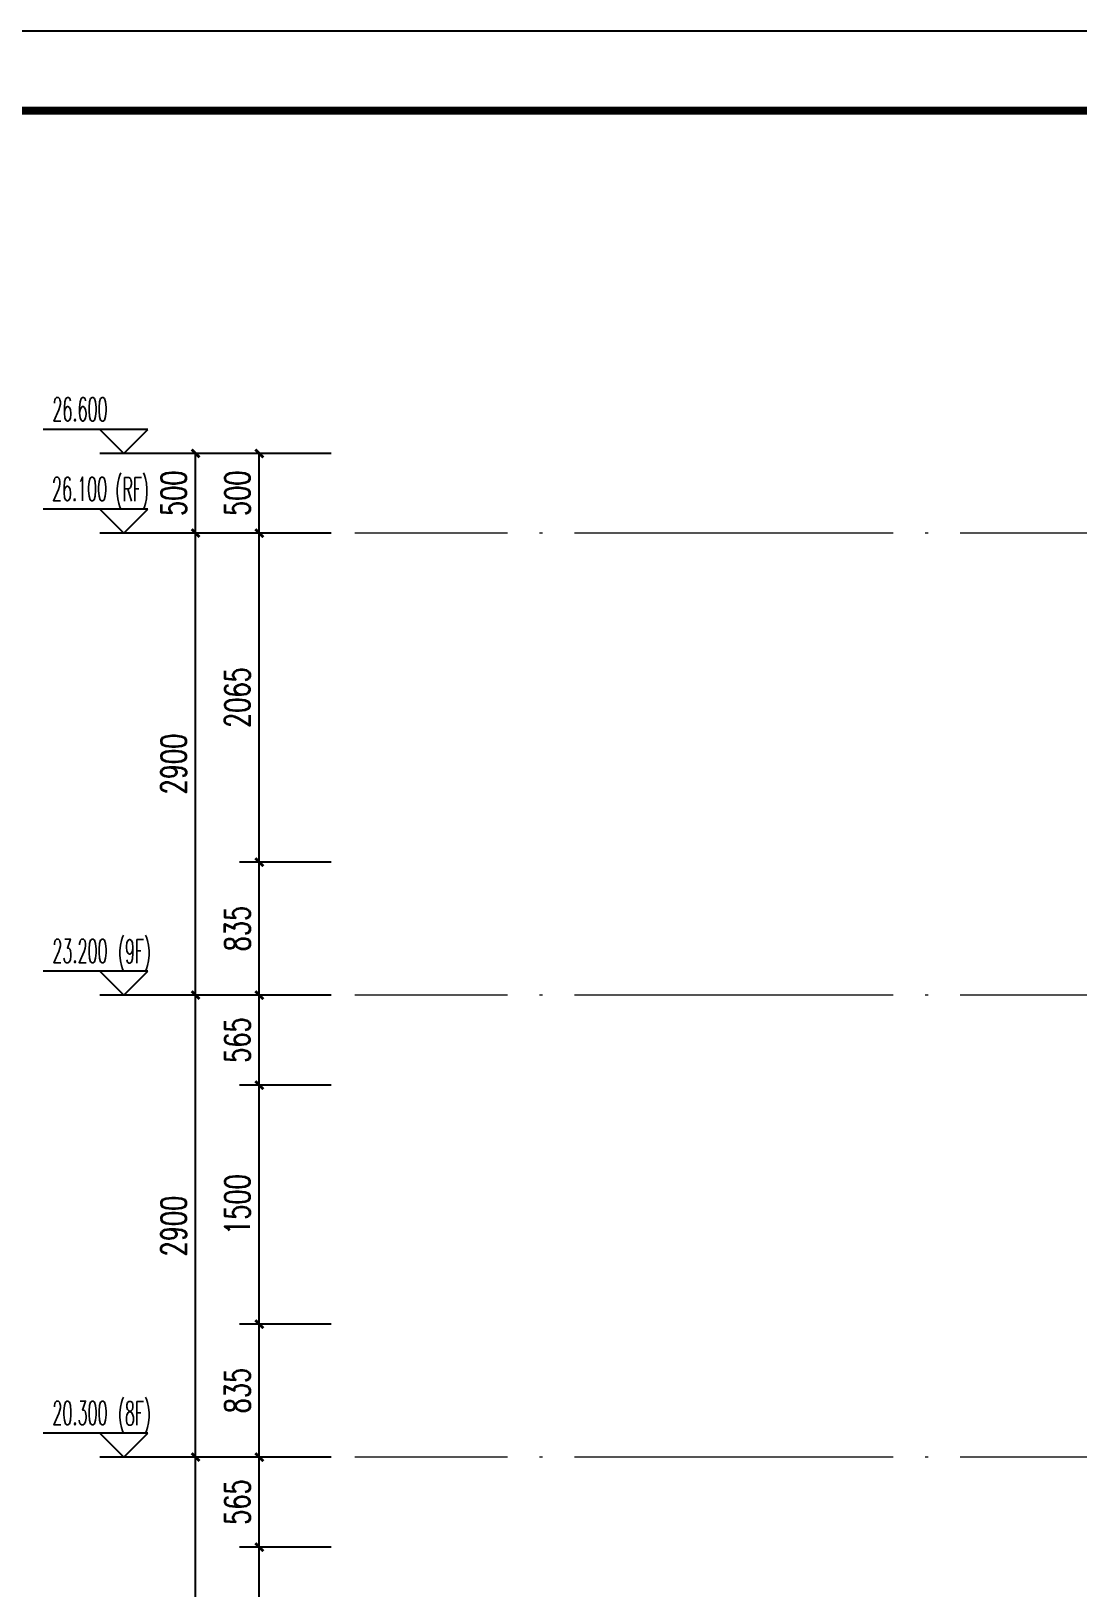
# Model space of a CAD drawing. Extents: x -1712635 to -854203, y -534641 to -21985.
# Drawn here: x -1008971 to -1002404, y -110464 to -100693 of the extents above; entities that cross this region are included whole.
import ezdxf

# ---------------------------------------------------------------- set-up
doc = ezdxf.new("R2010")
doc.units = 0
doc.header["$LTSCALE"] = 1000
doc.linetypes.add('DOTE', pattern=[2.42, 2, -0.2, 0.02, -0.2])
doc.layers.get('0').update_dxf_attribs({"linetype": 'CONTINUOUS'})
doc.layers.get('Defpoints').update_dxf_attribs({"linetype": 'CONTINUOUS'})
for name, color, linetype in [('-TK', 7, 'CONTINUOUS'), ('DIM_ELEV', 3, 'CONTINUOUS'), ('PUB_DIM', 3, 'CONTINUOUS'), ('PUB_TEXT', 2, 'CONTINUOUS')]:
    doc.layers.add(name, color=color, linetype=linetype)
doc.layers.add('DOTE', color=19, linetype='DOTE', lineweight=9)
doc.styles.add('_TCH_DIM', font='SIMPLEX.shx', dxfattribs={"width": 0.7, "bigfont": 'GBCBIG.shx'})
doc.styles.add('_TCH_DIM_T3', font='SIMPLEX', dxfattribs={"width": 0.705882, "bigfont": 'GBCBIG'})
doc.dimstyles.new('_TCH_ARCH&&50', dxfattribs={"dimtxt": 157.5, "dimasz": 50, "dimexe": 125, "dimexo": 150, "dimgap": 58.75, "dimtad": 1, "dimdec": 0, "dimzin": 0, "dimdsep": 46, "dimtxsty": '_TCH_DIM_T3', "dimblk": 'ARCHTICK', "dimcen": 0.09, "dimclrt": 7, "dimazin": 0, "dimtfac": 1, "dimtdec": 0, "dimtix": 1, "dimtmove": 2, "dimatfit": 3, "dimldrblk": 'ARCHTICK', "dimfxl": 0, "dimtolj": 1, "dimtzin": 0, "dimarcsym": 0})

# ---------------------------------------------------------------- blocks, each defined once
blk = doc.blocks.new('A1')
blk.add_lwpolyline([(0, 59400), (0, 0), (84100, 0), (84100, 59400)], close=True)
at = {"const_width": 100}
blk.add_lwpolyline([(2500, 58400), (2500, 1000), (83100, 1000), (83100, 58400)], close=True, dxfattribs=at)
blk = doc.blocks.new('_ArchTick')
at = {"color": 0, "const_width": 0.35}
blk.add_lwpolyline([(-0.5, -0.5), (0.5, 0.5)], dxfattribs=at)
blk = doc.blocks.new('*D1063')
at = {"layer": 'Defpoints', "color": 0}
for p in [(-1007539.8, -110208.4), (-1006939.8, -110208.4), (-1006939.8, -111708.4)]:
    blk.add_point(p, dxfattribs=at)
at = {"layer": 'PUB_DIM', "color": 0, "lineweight": -2}
for p, q in [((-1007089.8, -110208.4), (-1007664.8, -110208.4)), ((-1007539.8, -111708.4), (-1007539.8, -110208.4)), ((-1007089.8, -111708.4), (-1007664.8, -111708.4))]:
    blk.add_line(p, q, dxfattribs=at)
at = {"layer": 'PUB_DIM', "color": 0, "lineweight": -2, "xscale": 50, "yscale": 50, "zscale": 50}
for p, rotation in [((-1007539.8, -110208.4), 90), ((-1007539.8, -111708.4), 270)]:
    blk.add_blockref('_ArchTick', p, dxfattribs=dict(at, rotation=rotation))
at = {"layer": 'PUB_DIM', "color": 7, "insert": (-1007677.3, -110958.4), "char_height": 157.5, "attachment_point": 5, "rotation": 90, "style": '_TCH_DIM_T3'}
blk.add_mtext('\\A1;1500', dxfattribs=at)
blk = doc.blocks.new('*D1064')
at = {"layer": 'Defpoints', "color": 0}
for p in [(-1007539.8, -109643.4), (-1006939.8, -109643.4), (-1006939.8, -110208.4)]:
    blk.add_point(p, dxfattribs=at)
at = {"layer": 'PUB_DIM', "color": 0, "lineweight": -2}
for p, q in [((-1007089.8, -109643.4), (-1007664.8, -109643.4)), ((-1007539.8, -110208.4), (-1007539.8, -109643.4)), ((-1007089.8, -110208.4), (-1007664.8, -110208.4))]:
    blk.add_line(p, q, dxfattribs=at)
at = {"layer": 'PUB_DIM', "color": 0, "lineweight": -2, "xscale": 50, "yscale": 50, "zscale": 50}
for p, rotation in [((-1007539.8, -109643.4), 90), ((-1007539.8, -110208.4), 270)]:
    blk.add_blockref('_ArchTick', p, dxfattribs=dict(at, rotation=rotation))
at = {"layer": 'PUB_DIM', "color": 7, "insert": (-1007677.3, -109925.9), "char_height": 157.5, "attachment_point": 5, "rotation": 90, "style": '_TCH_DIM_T3'}
blk.add_mtext('\\A1;565', dxfattribs=at)
blk = doc.blocks.new('*D1065')
at = {"layer": 'Defpoints', "color": 0}
for p in [(-1007539.8, -108808.4), (-1006939.8, -108808.4), (-1006939.8, -109643.4)]:
    blk.add_point(p, dxfattribs=at)
at = {"layer": 'PUB_DIM', "color": 0, "lineweight": -2}
for p, q in [((-1007089.8, -108808.4), (-1007664.8, -108808.4)), ((-1007539.8, -109643.4), (-1007539.8, -108808.4)), ((-1007089.8, -109643.4), (-1007664.8, -109643.4))]:
    blk.add_line(p, q, dxfattribs=at)
at = {"layer": 'PUB_DIM', "color": 0, "lineweight": -2, "xscale": 50, "yscale": 50, "zscale": 50}
for p, rotation in [((-1007539.8, -108808.4), 90), ((-1007539.8, -109643.4), 270)]:
    blk.add_blockref('_ArchTick', p, dxfattribs=dict(at, rotation=rotation))
at = {"layer": 'PUB_DIM', "color": 7, "insert": (-1007677.3, -109225.9), "char_height": 157.5, "attachment_point": 5, "rotation": 90, "style": '_TCH_DIM_T3'}
blk.add_mtext('\\A1;835', dxfattribs=at)
blk = doc.blocks.new('*D1066')
at = {"layer": 'Defpoints', "color": 0}
for p in [(-1007539.8, -107308.4), (-1006939.8, -107308.4), (-1006939.8, -108808.4)]:
    blk.add_point(p, dxfattribs=at)
at = {"layer": 'PUB_DIM', "color": 0, "lineweight": -2}
for p, q in [((-1007089.8, -107308.4), (-1007664.8, -107308.4)), ((-1007539.8, -108808.4), (-1007539.8, -107308.4)), ((-1007089.8, -108808.4), (-1007664.8, -108808.4))]:
    blk.add_line(p, q, dxfattribs=at)
at = {"layer": 'PUB_DIM', "color": 0, "lineweight": -2, "xscale": 50, "yscale": 50, "zscale": 50}
for p, rotation in [((-1007539.8, -107308.4), 90), ((-1007539.8, -108808.4), 270)]:
    blk.add_blockref('_ArchTick', p, dxfattribs=dict(at, rotation=rotation))
at = {"layer": 'PUB_DIM', "color": 7, "insert": (-1007677.3, -108058.4), "char_height": 157.5, "attachment_point": 5, "rotation": 90, "style": '_TCH_DIM_T3'}
blk.add_mtext('\\A1;1500', dxfattribs=at)
blk = doc.blocks.new('*D1067')
at = {"layer": 'Defpoints', "color": 0}
for p in [(-1007539.8, -106743.4), (-1006939.8, -106743.4), (-1006939.8, -107308.4)]:
    blk.add_point(p, dxfattribs=at)
at = {"layer": 'PUB_DIM', "color": 0, "lineweight": -2}
for p, q in [((-1007089.8, -106743.4), (-1007664.8, -106743.4)), ((-1007539.8, -107308.4), (-1007539.8, -106743.4)), ((-1007089.8, -107308.4), (-1007664.8, -107308.4))]:
    blk.add_line(p, q, dxfattribs=at)
at = {"layer": 'PUB_DIM', "color": 0, "lineweight": -2, "xscale": 50, "yscale": 50, "zscale": 50}
for p, rotation in [((-1007539.8, -106743.4), 90), ((-1007539.8, -107308.4), 270)]:
    blk.add_blockref('_ArchTick', p, dxfattribs=dict(at, rotation=rotation))
at = {"layer": 'PUB_DIM', "color": 7, "insert": (-1007677.3, -107025.9), "char_height": 157.5, "attachment_point": 5, "rotation": 90, "style": '_TCH_DIM_T3'}
blk.add_mtext('\\A1;565', dxfattribs=at)
blk = doc.blocks.new('*D1068')
at = {"layer": 'Defpoints', "color": 0}
for p in [(-1007539.8, -105908.4), (-1006939.8, -105908.4), (-1006939.8, -106743.4)]:
    blk.add_point(p, dxfattribs=at)
at = {"layer": 'PUB_DIM', "color": 0, "lineweight": -2}
for p, q in [((-1007089.8, -105908.4), (-1007664.8, -105908.4)), ((-1007539.8, -106743.4), (-1007539.8, -105908.4)), ((-1007089.8, -106743.4), (-1007664.8, -106743.4))]:
    blk.add_line(p, q, dxfattribs=at)
at = {"layer": 'PUB_DIM', "color": 0, "lineweight": -2, "xscale": 50, "yscale": 50, "zscale": 50}
for p, rotation in [((-1007539.8, -105908.4), 90), ((-1007539.8, -106743.4), 270)]:
    blk.add_blockref('_ArchTick', p, dxfattribs=dict(at, rotation=rotation))
at = {"layer": 'PUB_DIM', "color": 7, "insert": (-1007677.3, -106325.9), "char_height": 157.5, "attachment_point": 5, "rotation": 90, "style": '_TCH_DIM_T3'}
blk.add_mtext('\\A1;835', dxfattribs=at)
blk = doc.blocks.new('*D1069')
at = {"layer": 'Defpoints', "color": 0}
for p in [(-1007539.8, -103843.4), (-1006939.8, -103843.4), (-1006939.8, -105908.4)]:
    blk.add_point(p, dxfattribs=at)
at = {"layer": 'PUB_DIM', "color": 0, "lineweight": -2}
for p, q in [((-1007089.8, -103843.4), (-1007664.8, -103843.4)), ((-1007539.8, -105908.4), (-1007539.8, -103843.4)), ((-1007089.8, -105908.4), (-1007664.8, -105908.4))]:
    blk.add_line(p, q, dxfattribs=at)
at = {"layer": 'PUB_DIM', "color": 0, "lineweight": -2, "xscale": 50, "yscale": 50, "zscale": 50}
for p, rotation in [((-1007539.8, -103843.4), 90), ((-1007539.8, -105908.4), 270)]:
    blk.add_blockref('_ArchTick', p, dxfattribs=dict(at, rotation=rotation))
at = {"layer": 'PUB_DIM', "color": 7, "insert": (-1007677.3, -104875.9), "char_height": 157.5, "attachment_point": 5, "rotation": 90, "style": '_TCH_DIM_T3'}
blk.add_mtext('\\A1;2065', dxfattribs=at)
blk = doc.blocks.new('*D1070')
at = {"layer": 'Defpoints', "color": 0}
for p in [(-1007539.8, -103343.4), (-1006939.8, -103343.4), (-1006939.8, -103843.4)]:
    blk.add_point(p, dxfattribs=at)
at = {"layer": 'PUB_DIM', "color": 0, "lineweight": -2}
for p, q in [((-1007089.8, -103343.4), (-1007664.8, -103343.4)), ((-1007539.8, -103843.4), (-1007539.8, -103343.4)), ((-1007089.8, -103843.4), (-1007664.8, -103843.4))]:
    blk.add_line(p, q, dxfattribs=at)
at = {"layer": 'PUB_DIM', "color": 0, "lineweight": -2, "xscale": 50, "yscale": 50, "zscale": 50}
for p, rotation in [((-1007539.8, -103343.4), 90), ((-1007539.8, -103843.4), 270)]:
    blk.add_blockref('_ArchTick', p, dxfattribs=dict(at, rotation=rotation))
at = {"layer": 'PUB_DIM', "color": 7, "insert": (-1007677.3, -103593.4), "char_height": 157.5, "attachment_point": 5, "rotation": 90, "style": '_TCH_DIM_T3'}
blk.add_mtext('\\A1;500', dxfattribs=at)
blk = doc.blocks.new('*D1071')
at = {"layer": 'Defpoints', "color": 0}
for p in [(-1007939.8, -109643.4), (-1006939.8, -109643.4), (-1006939.8, -112543.4)]:
    blk.add_point(p, dxfattribs=at)
at = {"layer": 'PUB_DIM', "color": 0, "lineweight": -2}
for p, q in [((-1007089.8, -109643.4), (-1008064.8, -109643.4)), ((-1007939.8, -112543.4), (-1007939.8, -109643.4)), ((-1007089.8, -112543.4), (-1008064.8, -112543.4))]:
    blk.add_line(p, q, dxfattribs=at)
at = {"layer": 'PUB_DIM', "color": 0, "lineweight": -2, "xscale": 50, "yscale": 50, "zscale": 50}
for p, rotation in [((-1007939.8, -109643.4), 90), ((-1007939.8, -112543.4), 270)]:
    blk.add_blockref('_ArchTick', p, dxfattribs=dict(at, rotation=rotation))
at = {"layer": 'PUB_DIM', "color": 7, "insert": (-1008077.3, -111093.4), "char_height": 157.5, "attachment_point": 5, "rotation": 90, "style": '_TCH_DIM_T3'}
blk.add_mtext('\\A1;2900', dxfattribs=at)
blk = doc.blocks.new('*D1072')
at = {"layer": 'Defpoints', "color": 0}
for p in [(-1007939.8, -106743.4), (-1006939.8, -106743.4), (-1006939.8, -109643.4)]:
    blk.add_point(p, dxfattribs=at)
at = {"layer": 'PUB_DIM', "color": 0, "lineweight": -2}
for p, q in [((-1007089.8, -106743.4), (-1008064.8, -106743.4)), ((-1007939.8, -109643.4), (-1007939.8, -106743.4)), ((-1007089.8, -109643.4), (-1008064.8, -109643.4))]:
    blk.add_line(p, q, dxfattribs=at)
at = {"layer": 'PUB_DIM', "color": 0, "lineweight": -2, "xscale": 50, "yscale": 50, "zscale": 50}
for p, rotation in [((-1007939.8, -106743.4), 90), ((-1007939.8, -109643.4), 270)]:
    blk.add_blockref('_ArchTick', p, dxfattribs=dict(at, rotation=rotation))
at = {"layer": 'PUB_DIM', "color": 7, "insert": (-1008077.3, -108193.4), "char_height": 157.5, "attachment_point": 5, "rotation": 90, "style": '_TCH_DIM_T3'}
blk.add_mtext('\\A1;2900', dxfattribs=at)
blk = doc.blocks.new('*D1073')
at = {"layer": 'Defpoints', "color": 0}
for p in [(-1007939.8, -103843.4), (-1006939.8, -103843.4), (-1006939.8, -106743.4)]:
    blk.add_point(p, dxfattribs=at)
at = {"layer": 'PUB_DIM', "color": 0, "lineweight": -2}
for p, q in [((-1007089.8, -103843.4), (-1008064.8, -103843.4)), ((-1007939.8, -106743.4), (-1007939.8, -103843.4)), ((-1007089.8, -106743.4), (-1008064.8, -106743.4))]:
    blk.add_line(p, q, dxfattribs=at)
at = {"layer": 'PUB_DIM', "color": 0, "lineweight": -2, "xscale": 50, "yscale": 50, "zscale": 50}
for p, rotation in [((-1007939.8, -103843.4), 90), ((-1007939.8, -106743.4), 270)]:
    blk.add_blockref('_ArchTick', p, dxfattribs=dict(at, rotation=rotation))
at = {"layer": 'PUB_DIM', "color": 7, "insert": (-1008077.3, -105293.4), "char_height": 157.5, "attachment_point": 5, "rotation": 90, "style": '_TCH_DIM_T3'}
blk.add_mtext('\\A1;2900', dxfattribs=at)
blk = doc.blocks.new('*D1074')
at = {"layer": 'Defpoints', "color": 0}
for p in [(-1007939.8, -103343.4), (-1006939.8, -103343.4), (-1006939.8, -103843.4)]:
    blk.add_point(p, dxfattribs=at)
at = {"layer": 'PUB_DIM', "color": 0, "lineweight": -2}
for p, q in [((-1007089.8, -103343.4), (-1008064.8, -103343.4)), ((-1007939.8, -103843.4), (-1007939.8, -103343.4)), ((-1007089.8, -103843.4), (-1008064.8, -103843.4))]:
    blk.add_line(p, q, dxfattribs=at)
at = {"layer": 'PUB_DIM', "color": 0, "lineweight": -2, "xscale": 50, "yscale": 50, "zscale": 50}
for p, rotation in [((-1007939.8, -103343.4), 90), ((-1007939.8, -103843.4), 270)]:
    blk.add_blockref('_ArchTick', p, dxfattribs=dict(at, rotation=rotation))
at = {"layer": 'PUB_DIM', "color": 7, "insert": (-1008077.3, -103593.4), "char_height": 157.5, "attachment_point": 5, "rotation": 90, "style": '_TCH_DIM_T3'}
blk.add_mtext('\\A1;500', dxfattribs=at)

msp = doc.modelspace()

# ---------------------------------------------------------------- linework, layer by layer
at = {"layer": 'DIM_ELEV'}
for p, q in [((-1008239.83, -103193.41), (-1008895.83, -103193.41)), ((-1008389.83, -103343.41), (-1008539.83, -103193.41)), ((-1008389.83, -103343.41), (-1008239.83, -103193.41)), ((-1007539.83, -103343.41), (-1008539.83, -103343.41)), ((-1008239.83, -103693.41), (-1008895.83, -103693.41)), ((-1008389.83, -103843.41), (-1008539.83, -103693.41)), ((-1008389.83, -103843.41), (-1008239.83, -103693.41)), ((-1007539.83, -103843.41), (-1008539.83, -103843.41)), ((-1008239.83, -106593.41), (-1008895.83, -106593.41)), ((-1008389.83, -106743.41), (-1008539.83, -106593.41)), ((-1008389.83, -106743.41), (-1008239.83, -106593.41)), ((-1007539.83, -106743.41), (-1008539.83, -106743.41)), ((-1008239.83, -109493.41), (-1008895.83, -109493.41)), ((-1008389.83, -109643.41), (-1008539.83, -109493.41)), ((-1008389.83, -109643.41), (-1008239.83, -109493.41)), ((-1007539.83, -109643.41), (-1008539.83, -109643.41))]:
    msp.add_line(p, q, dxfattribs=at)
at = {"layer": 'DOTE', "linetype": 'DOTE'}
for p, q in [((-991462.77, -103843.41), (-1006939.83, -103843.41)), ((-991462.77, -106743.41), (-1006939.83, -106743.41)), ((-991462.77, -109643.41), (-1006939.83, -109643.41))]:
    msp.add_line(p, q, dxfattribs=at)

# ---------------------------------------------------------------- block references
at = {"layer": '-TK', "xscale": 0.5, "yscale": 0.5, "zscale": 0.5}
msp.add_blockref('A1', (-1029287.77, -130392.79), dxfattribs=at)

# ---------------------------------------------------------------- texts
at = {"layer": 'PUB_TEXT', "style": '_TCH_DIM', "width": 0.494118}
for s, p in [('26.600', (-1008838.03, -103140.91)), ('(RF)', (-1008443.33, -103643.36)), ('26.100', (-1008840.83, -103640.91)), ('23.200', (-1008838.03, -106540.91)), ('(9F)', (-1008427.23, -106543.36)), ('20.300', (-1008838.03, -109440.91)), ('(8F)', (-1008427.23, -109443.36))]:
    msp.add_text(s, height=148.75, dxfattribs=at).set_placement(p)

# ---------------------------------------------------------------- dimensions: what is measured, and where the dimension line sits
at = {"layer": 'PUB_DIM'}
for p1, p2, distance, picture, middle in [((-1006939.83, -103843.41), (-1006939.83, -103343.41), 1000, '*D1074', (-1008077.33, -103593.41)), ((-1006939.83, -103843.41), (-1006939.83, -103343.41), 600, '*D1070', (-1007677.33, -103593.41)), ((-1006939.83, -106743.41), (-1006939.83, -103843.41), 1000, '*D1073', (-1008077.33, -105293.41)), ((-1006939.83, -105908.39), (-1006939.83, -103843.41), 600, '*D1069', (-1007677.33, -104875.9)), ((-1006939.83, -106743.41), (-1006939.83, -105908.39), 600, '*D1068', (-1007677.33, -106325.9)), ((-1006939.83, -109643.41), (-1006939.83, -106743.41), 1000, '*D1072', (-1008077.33, -108193.41)), ((-1006939.83, -107308.38), (-1006939.83, -106743.41), 600, '*D1067', (-1007677.33, -107025.89)), ((-1006939.83, -108808.38), (-1006939.83, -107308.38), 600, '*D1066', (-1007677.33, -108058.38)), ((-1006939.83, -109643.41), (-1006939.83, -108808.38), 600, '*D1065', (-1007677.33, -109225.89)), ((-1006939.83, -112543.41), (-1006939.83, -109643.41), 1000, '*D1071', (-1008077.33, -111093.41)), ((-1006939.83, -110208.38), (-1006939.83, -109643.41), 600, '*D1064', (-1007677.33, -109925.89)), ((-1006939.83, -111708.37), (-1006939.83, -110208.38), 600, '*D1063', (-1007677.33, -110958.38))]:
    dim = msp.add_aligned_dim(p1=p1, p2=p2, distance=distance, dimstyle='_TCH_ARCH&&50', dxfattribs=at)
    dim.commit()
    dim.dimension.update_dxf_attribs({"geometry": picture, "text_midpoint": middle})

doc.saveas('drawing.dxf')
